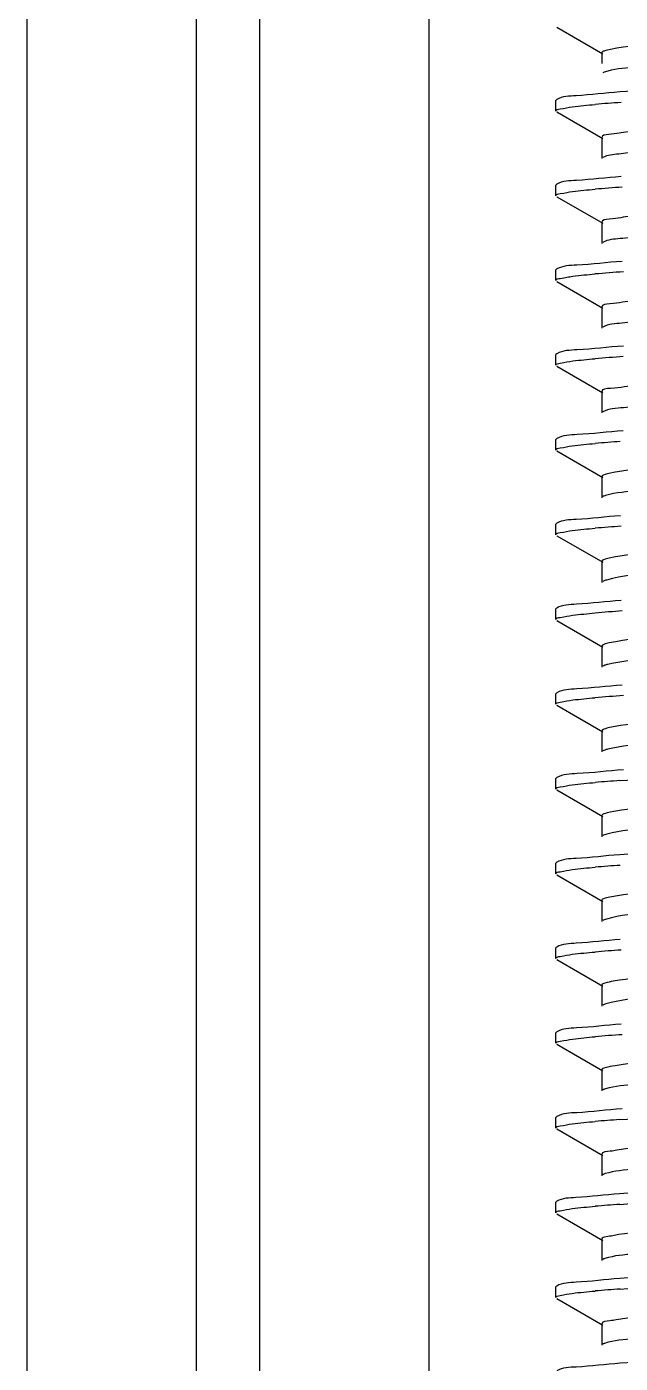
# Model space of a CAD drawing. Extents: x 69728788 to 150676229, y 20333219 to 43663798.
# Drawn here: x 75262098.2 to 75262218.4, y 20706602.3 to 20706872.7 of the extents above; entities that cross this region are included whole.
import ezdxf

# ---------------------------------------------------------------- set-up
doc = ezdxf.new("R2010")
doc.units = 0
doc.header["$LTSCALE"] = 1000
doc.header["$MEASUREMENT"] = 0
doc.layers.get('0').update_dxf_attribs({"linetype": 'CONTINUOUS'})

# ---------------------------------------------------------------- blocks, each defined once
blk = doc.blocks.new('gfhhrryyfd')
at = {"linetype": 'Continuous'}
for p, q in [((3693152.86, -1741005.43), (3693152.86, -1744418.97)), ((3693187.15, -1741005.43), (3693187.15, -1744418.97)), ((3693200.01, -1741005.43), (3693200.01, -1744418.97)), ((3693234.3, -1741005.43), (3693234.3, -1744418.97)), ((3693260.18, -1743305.53), (3693269.48, -1743310.92)), ((3693269.29, -1743310.7), (3693269.29, -1743312.87)), ((3693269.79, -1743314.64), (3693269.48, -1743314.77)), ((3693260.18, -1743320.16), (3693260.01, -1743320.35)), ((3693260.01, -1743322.49), (3693260.01, -1743320.35)), ((3693260.01, -1743322.49), (3693260.01, -1743320.35)), ((3693260.18, -1743322.68), (3693269.48, -1743328.06)), ((3693269.29, -1743327.85), (3693269.29, -1743332.13)), ((3693260.18, -1743337.3), (3693260.01, -1743337.49)), ((3693260.01, -1743339.63), (3693260.01, -1743337.49)), ((3693260.01, -1743339.63), (3693260.01, -1743337.49)), ((3693260.18, -1743339.82), (3693269.48, -1743345.21)), ((3693269.29, -1743344.99), (3693269.29, -1743349.28)), ((3693260.18, -1743354.45), (3693260.01, -1743354.64)), ((3693260.01, -1743356.78), (3693260.01, -1743354.64)), ((3693260.01, -1743356.78), (3693260.01, -1743354.64)), ((3693260.18, -1743356.97), (3693269.48, -1743362.35)), ((3693269.29, -1743362.14), (3693269.29, -1743366.42)), ((3693260.18, -1743371.59), (3693260.01, -1743371.78)), ((3693260.01, -1743373.93), (3693260.01, -1743371.78)), ((3693260.01, -1743373.93), (3693260.01, -1743371.78)), ((3693260.18, -1743374.11), (3693269.48, -1743379.5)), ((3693269.29, -1743379.28), (3693269.29, -1743383.57)), ((3693260.18, -1743388.74), (3693260.01, -1743388.93)), ((3693260.01, -1743391.07), (3693260.01, -1743388.93)), ((3693260.01, -1743391.07), (3693260.01, -1743388.93)), ((3693260.18, -1743391.26), (3693269.48, -1743396.65)), ((3693269.29, -1743396.43), (3693269.29, -1743400.71)), ((3693260.18, -1743405.88), (3693260.01, -1743406.07)), ((3693260.01, -1743408.22), (3693260.01, -1743406.07)), ((3693260.01, -1743408.22), (3693260.01, -1743406.07)), ((3693260.18, -1743408.4), (3693269.48, -1743413.79)), ((3693269.29, -1743413.57), (3693269.29, -1743417.86)), ((3693260.18, -1743423.03), (3693260.01, -1743423.22)), ((3693260.01, -1743425.36), (3693260.01, -1743423.22)), ((3693260.01, -1743425.36), (3693260.01, -1743423.22)), ((3693260.18, -1743425.55), (3693269.48, -1743430.94)), ((3693269.29, -1743430.72), (3693269.29, -1743435.01)), ((3693260.18, -1743440.18), (3693260.01, -1743440.36)), ((3693260.01, -1743442.51), (3693260.01, -1743440.36)), ((3693260.01, -1743442.51), (3693260.01, -1743440.36)), ((3693260.18, -1743442.69), (3693269.48, -1743448.08)), ((3693269.29, -1743447.86), (3693269.29, -1743452.15)), ((3693260.18, -1743457.32), (3693260.01, -1743457.51)), ((3693260.01, -1743459.65), (3693260.01, -1743457.51)), ((3693260.01, -1743459.65), (3693260.01, -1743457.51)), ((3693260.18, -1743459.84), (3693269.48, -1743465.23)), ((3693269.29, -1743465.01), (3693269.29, -1743469.3)), ((3693260.18, -1743474.47), (3693260.01, -1743474.65)), ((3693260.01, -1743476.8), (3693260.01, -1743474.65)), ((3693260.01, -1743476.8), (3693260.01, -1743474.65)), ((3693260.18, -1743476.98), (3693269.48, -1743482.37)), ((3693269.29, -1743482.15), (3693269.29, -1743486.44)), ((3693260.18, -1743491.61), (3693260.01, -1743491.8)), ((3693260.01, -1743493.94), (3693260.01, -1743491.8)), ((3693260.01, -1743493.94), (3693260.01, -1743491.8)), ((3693260.18, -1743494.13), (3693269.48, -1743499.52)), ((3693269.29, -1743499.3), (3693269.29, -1743503.59)), ((3693260.18, -1743508.76), (3693260.01, -1743508.94)), ((3693260.01, -1743511.09), (3693260.01, -1743508.94)), ((3693260.01, -1743511.09), (3693260.01, -1743508.94)), ((3693260.18, -1743511.27), (3693269.48, -1743516.66)), ((3693269.29, -1743516.44), (3693269.29, -1743520.73)), ((3693260.18, -1743525.9), (3693260.01, -1743526.09)), ((3693260.01, -1743528.23), (3693260.01, -1743526.09)), ((3693260.01, -1743528.23), (3693260.01, -1743526.09)), ((3693260.18, -1743528.42), (3693269.48, -1743533.81)), ((3693269.29, -1743533.59), (3693269.29, -1743537.88)), ((3693260.18, -1743543.05), (3693260.01, -1743543.23)), ((3693260.01, -1743545.38), (3693260.01, -1743543.23)), ((3693260.01, -1743545.38), (3693260.01, -1743543.23)), ((3693260.18, -1743545.57), (3693269.48, -1743550.95)), ((3693269.29, -1743550.74), (3693269.29, -1743555.02)), ((3693260.18, -1743560.19), (3693260.01, -1743560.38)), ((3693260.01, -1743562.52), (3693260.01, -1743560.38)), ((3693260.01, -1743562.52), (3693260.01, -1743560.38)), ((3693260.18, -1743562.71), (3693269.48, -1743568.1)), ((3693269.29, -1743567.88), (3693269.29, -1743572.17))]:
    blk.add_line(p, q, dxfattribs=at)
for centre, radius, start, end in [((3693292.98, -1743618.97), 298.86, 93.7926, 94.8061), ((3693293.27, -1743639.69), 302.44, 93.7603, 94.8057), ((3693293.59, -1743660.88), 306.5, 93.7255, 94.8043), ((3693293.53, -1743677.29), 305.76, 93.7318, 94.8044), ((3693292.76, -1743684.81), 296.11, 93.8184, 94.8057), ((3693292.98, -1743704.59), 298.75, 93.7936, 94.8061), ((3693293.26, -1743725.29), 302.31, 93.7615, 94.8057), ((3693293.58, -1743746.47), 306.36, 93.7266, 94.8043), ((3693292.63, -1743751.69), 294.4, 93.8354, 94.8048), ((3693292.76, -1743770.47), 296.04, 93.8191, 94.8056), ((3693292.97, -1743790.22), 298.65, 93.7945, 94.8061), ((3693293.24, -1743810.85), 302.15, 93.7629, 94.8058), ((3693292.57, -1743819.57), 293.7, 93.8435, 94.8035), ((3693292.63, -1743837.38), 294.36, 93.8358, 94.8047), ((3693292.75, -1743856.12), 295.97, 93.8198, 94.8056)]:
    blk.add_arc(centre, radius, start, end, dxfattribs=at)
for points, knots in [([(3693385.29, -1743302.94), (3693378, -1743304.09), (3693358.52, -1743304.88), (3693327.28, -1743306.44), (3693296.6, -1743308.15), (3693277.82, -1743308.76), (3693271.09, -1743310.03)], [0, 0, 0, 0, 0.193342, 0.50965, 0.820575, 1, 1, 1, 1]), ([(3693385.29, -1743307.23), (3693377.53, -1743308.45), (3693356.88, -1743309.22), (3693329.87, -1743310.65), (3693305.14, -1743311.81), (3693289.13, -1743312.57), (3693277.73, -1743313.61), (3693271.66, -1743313.97), (3693269.79, -1743314.64)], [0, 0, 0, 0, 0.203475, 0.533865, 0.701503, 0.845145, 0.948486, 1, 1, 1, 1]), ([(3693271.09, -1743310.03), (3693270.64, -1743310.12), (3693270.12, -1743310.23), (3693269.29, -1743310.51), (3693269.29, -1743310.7)], [0, 0, 0, 0, 0.711587, 1, 1, 1, 1]), ([(3693383.75, -1743313.51), (3693375.6, -1743314.06), (3693338.67, -1743315.83), (3693301.68, -1743316.69), (3693272.94, -1743318.64)], [0, 0, 0, 0, 0.220809, 1, 1, 1, 1]), ([(3693272.94, -1743318.64), (3693269.98, -1743318.84), (3693265.84, -1743319.42), (3693261.33, -1743319.5), (3693260.18, -1743320.16)], [0, 0, 0, 0, 0.690276, 1, 1, 1, 1]), ([(3693260.01, -1743322.49), (3693260.01, -1743322.18), (3693261.66, -1743321.97), (3693262.5, -1743321.75), (3693263.33, -1743321.64)], [0, 0, 0, 0, 0.271439, 1, 1, 1, 1]), ([(3693274.65, -1743326.68), (3693273.31, -1743326.83), (3693272.03, -1743327.22), (3693269.29, -1743327.36), (3693269.29, -1743327.85)], [0, 0, 0, 0, 0.732536, 1, 1, 1, 1]), ([(3693274.65, -1743330.96), (3693274.01, -1743331.04), (3693272.29, -1743331.3), (3693270.44, -1743331.36), (3693269.48, -1743331.92)], [0, 0, 0, 0, 0.371201, 1, 1, 1, 1]), ([(3693273.22, -1743335.77), (3693270.2, -1743335.97), (3693265.97, -1743336.56), (3693261.35, -1743336.63), (3693260.18, -1743337.3)], [0, 0, 0, 0, 0.690689, 1, 1, 1, 1]), ([(3693260.01, -1743339.63), (3693260.01, -1743339.32), (3693261.69, -1743339.12), (3693262.53, -1743338.89), (3693263.38, -1743338.78)], [0, 0, 0, 0, 0.271222, 1, 1, 1, 1]), ([(3693275.16, -1743343.77), (3693273.69, -1743343.92), (3693272.3, -1743344.36), (3693269.29, -1743344.46), (3693269.3, -1743344.99)], [0, 0, 0, 0, 0.7335, 1, 1, 1, 1]), ([(3693275.16, -1743348.06), (3693274.45, -1743348.13), (3693272.57, -1743348.41), (3693270.52, -1743348.46), (3693269.48, -1743349.06)], [0, 0, 0, 0, 0.373307, 1, 1, 1, 1]), ([(3693273.43, -1743352.9), (3693270.36, -1743353.11), (3693266.06, -1743353.7), (3693261.37, -1743353.76), (3693260.18, -1743354.45)], [0, 0, 0, 0, 0.690984, 1, 1, 1, 1]), ([(3693260.01, -1743356.78), (3693260.01, -1743356.46), (3693261.72, -1743356.26), (3693262.58, -1743356.02), (3693263.44, -1743355.91)], [0, 0, 0, 0, 0.270951, 1, 1, 1, 1]), ([(3693275.69, -1743360.86), (3693274.09, -1743361.02), (3693272.58, -1743361.5), (3693269.29, -1743361.56), (3693269.3, -1743362.14)], [0, 0, 0, 0, 0.734301, 1, 1, 1, 1]), ([(3693275.69, -1743365.15), (3693274.9, -1743365.23), (3693272.85, -1743365.52), (3693270.62, -1743365.55), (3693269.48, -1743366.21)], [0, 0, 0, 0, 0.375224, 1, 1, 1, 1]), ([(3693273.67, -1743370.03), (3693270.55, -1743370.24), (3693266.17, -1743370.84), (3693261.39, -1743370.9), (3693260.18, -1743371.59)], [0, 0, 0, 0, 0.691296, 1, 1, 1, 1]), ([(3693260.01, -1743373.93), (3693260.01, -1743373.6), (3693261.72, -1743373.4), (3693262.57, -1743373.17), (3693263.43, -1743373.06)], [0, 0, 0, 0, 0.270992, 1, 1, 1, 1]), ([(3693276.24, -1743377.95), (3693274.5, -1743378.12), (3693272.88, -1743378.65), (3693269.29, -1743378.66), (3693269.3, -1743379.28)], [0, 0, 0, 0, 0.734958, 1, 1, 1, 1]), ([(3693276.24, -1743382.24), (3693275.38, -1743382.32), (3693273.15, -1743382.64), (3693270.71, -1743382.64), (3693269.48, -1743383.35)], [0, 0, 0, 0, 0.376966, 1, 1, 1, 1]), ([(3693273.63, -1743387.18), (3693270.51, -1743387.39), (3693266.15, -1743387.99), (3693261.39, -1743388.04), (3693260.18, -1743388.74)], [0, 0, 0, 0, 0.69124, 1, 1, 1, 1]), ([(3693260.01, -1743391.07), (3693260.01, -1743390.76), (3693261.65, -1743390.55), (3693262.48, -1743390.33), (3693263.3, -1743390.22)], [0, 0, 0, 0, 0.27158, 1, 1, 1, 1]), ([(3693386.75, -1743388.39), (3693380.14, -1743389.95), (3693360.76, -1743390.22), (3693329.21, -1743392.15), (3693297.33, -1743393.92), (3693277.64, -1743394.38), (3693270.74, -1743395.83)], [0, 0, 0, 0, 0.175128, 0.495203, 0.817983, 1, 1, 1, 1]), ([(3693386.39, -1743392.76), (3693379.3, -1743394.21), (3693359.22, -1743394.65), (3693327, -1743396.68), (3693297.55, -1743397.7), (3693278.75, -1743399.2), (3693272.21, -1743399.66), (3693270.06, -1743400.28)], [0, 0, 0, 0, 0.186078, 0.513276, 0.832943, 0.94246, 1, 1, 1, 1]), ([(3693270.74, -1743395.83), (3693270.37, -1743395.9), (3693269.94, -1743396), (3693269.3, -1743396.27), (3693269.3, -1743396.43)], [0, 0, 0, 0, 0.704943, 1, 1, 1, 1]), ([(3693270.06, -1743400.28), (3693269.95, -1743400.31), (3693269.75, -1743400.37), (3693269.56, -1743400.45), (3693269.48, -1743400.5)], [0, 0, 0, 0, 0.573549, 1, 1, 1, 1]), ([(3693273.05, -1743404.36), (3693270.07, -1743404.56), (3693265.89, -1743405.14), (3693261.34, -1743405.22), (3693260.18, -1743405.88)], [0, 0, 0, 0, 0.690447, 1, 1, 1, 1]), ([(3693386.97, -1743405.48), (3693384.72, -1743406.07), (3693378.06, -1743406.57), (3693359.12, -1743408.02), (3693329.72, -1743409.07), (3693297.68, -1743411.08), (3693277.77, -1743411.51), (3693270.77, -1743412.96)], [0, 0, 0, 0, 0.059799, 0.170734, 0.490641, 0.815855, 1, 1, 1, 1]), ([(3693260.01, -1743408.22), (3693260.01, -1743407.9), (3693261.66, -1743407.7), (3693262.5, -1743407.47), (3693263.33, -1743407.36)], [0, 0, 0, 0, 0.271445, 1, 1, 1, 1]), ([(3693386.43, -1743409.89), (3693379.45, -1743411.35), (3693359.59, -1743411.81), (3693327.53, -1743413.56), (3693296.02, -1743415.6), (3693276.71, -1743415.72), (3693270.26, -1743417.37)], [0, 0, 0, 0, 0.183701, 0.508444, 0.82842, 1, 1, 1, 1]), ([(3693270.77, -1743412.96), (3693270.39, -1743413.04), (3693269.95, -1743413.14), (3693269.3, -1743413.41), (3693269.3, -1743413.57)], [0, 0, 0, 0, 0.705397, 1, 1, 1, 1]), ([(3693270.26, -1743417.37), (3693270.11, -1743417.41), (3693269.84, -1743417.48), (3693269.58, -1743417.59), (3693269.48, -1743417.64)], [0, 0, 0, 0, 0.586059, 1, 1, 1, 1]), ([(3693273.21, -1743421.5), (3693270.19, -1743421.7), (3693265.96, -1743422.29), (3693261.35, -1743422.36), (3693260.18, -1743423.03)], [0, 0, 0, 0, 0.69068, 1, 1, 1, 1]), ([(3693387.17, -1743422.57), (3693385.04, -1743423.2), (3693378.53, -1743423.65), (3693359.78, -1743425.16), (3693330.31, -1743426.18), (3693298.05, -1743428.2), (3693277.92, -1743428.65), (3693270.81, -1743430.1)], [0, 0, 0, 0, 0.056967, 0.166117, 0.485703, 0.813401, 1, 1, 1, 1]), ([(3693260.01, -1743425.36), (3693260.01, -1743425.04), (3693261.69, -1743424.84), (3693262.53, -1743424.61), (3693263.37, -1743424.5)], [0, 0, 0, 0, 0.271231, 1, 1, 1, 1]), ([(3693386.46, -1743427.03), (3693379.57, -1743428.48), (3693353.3, -1743429.14), (3693319.09, -1743430.99), (3693287.5, -1743432.94), (3693274.79, -1743433.46), (3693270.49, -1743434.46)], [0, 0, 0, 0, 0.181624, 0.673933, 0.885992, 1, 1, 1, 1]), ([(3693270.81, -1743430.1), (3693270.43, -1743430.18), (3693269.98, -1743430.28), (3693269.3, -1743430.56), (3693269.3, -1743430.72)], [0, 0, 0, 0, 0.706204, 1, 1, 1, 1]), ([(3693270.49, -1743434.46), (3693270.28, -1743434.5), (3693269.94, -1743434.59), (3693269.61, -1743434.72), (3693269.48, -1743434.79)], [0, 0, 0, 0, 0.596978, 1, 1, 1, 1]), ([(3693273.42, -1743438.63), (3693270.36, -1743438.83), (3693266.06, -1743439.43), (3693261.37, -1743439.49), (3693260.18, -1743440.18)], [0, 0, 0, 0, 0.690974, 1, 1, 1, 1]), ([(3693260.01, -1743442.51), (3693260.01, -1743442.18), (3693261.72, -1743441.99), (3693262.58, -1743441.75), (3693263.43, -1743441.64)], [0, 0, 0, 0, 0.27096, 1, 1, 1, 1]), ([(3693381.06, -1743440.61), (3693372.72, -1743441.44), (3693352.72, -1743442.46), (3693321.97, -1743443.79), (3693293.67, -1743445.47), (3693276.8, -1743446.05), (3693270.88, -1743447.23)], [0, 0, 0, 0, 0.227856, 0.543944, 0.835881, 1, 1, 1, 1]), ([(3693381.06, -1743444.9), (3693372.59, -1743445.74), (3693352.3, -1743446.78), (3693321.21, -1743448.07), (3693292.94, -1743449.89), (3693276.19, -1743450.29), (3693270.49, -1743451.6)], [0, 0, 0, 0, 0.230632, 0.550008, 0.84183, 1, 1, 1, 1]), ([(3693270.88, -1743447.23), (3693270.48, -1743447.31), (3693270.01, -1743447.42), (3693269.3, -1743447.7), (3693269.3, -1743447.86)], [0, 0, 0, 0, 0.707279, 1, 1, 1, 1]), ([(3693270.49, -1743451.6), (3693270.29, -1743451.65), (3693269.94, -1743451.74), (3693269.61, -1743451.86), (3693269.48, -1743451.93)], [0, 0, 0, 0, 0.596953, 1, 1, 1, 1]), ([(3693272.94, -1743457.95), (3693281.06, -1743457.4), (3693318.16, -1743455.61), (3693355.31, -1743454.75), (3693384.24, -1743452.78)], [0, 0, 0, 0, 0.219156, 1, 1, 1, 1]), ([(3693273.66, -1743455.76), (3693270.54, -1743455.96), (3693266.17, -1743456.57), (3693261.39, -1743456.62), (3693260.18, -1743457.32)], [0, 0, 0, 0, 0.691286, 1, 1, 1, 1]), ([(3693381.61, -1743457.7), (3693373.39, -1743458.55), (3693353.5, -1743459.56), (3693322.76, -1743460.91), (3693294.18, -1743462.57), (3693277.08, -1743463.18), (3693271.01, -1743464.35)], [0, 0, 0, 0, 0.223654, 0.53891, 0.832763, 1, 1, 1, 1]), ([(3693260.01, -1743459.65), (3693260.01, -1743459.34), (3693261.65, -1743459.13), (3693262.47, -1743458.91), (3693263.3, -1743458.8)], [0, 0, 0, 0, 0.271632, 1, 1, 1, 1]), ([(3693381.61, -1743461.99), (3693373.16, -1743462.86), (3693352.75, -1743463.9), (3693321.4, -1743465.19), (3693292.9, -1743467.09), (3693275.99, -1743467.39), (3693270.34, -1743468.78)], [0, 0, 0, 0, 0.228548, 0.5497, 0.843389, 1, 1, 1, 1]), ([(3693271.01, -1743464.35), (3693270.58, -1743464.43), (3693270.08, -1743464.55), (3693269.3, -1743464.83), (3693269.3, -1743465.01)], [0, 0, 0, 0, 0.709708, 1, 1, 1, 1]), ([(3693384.24, -1743467.78), (3693376.12, -1743468.34), (3693339.02, -1743470.12), (3693301.87, -1743470.98), (3693272.94, -1743472.95)], [0, 0, 0, 0, 0.219182, 1, 1, 1, 1]), ([(3693270.34, -1743468.78), (3693270.17, -1743468.83), (3693269.87, -1743468.91), (3693269.59, -1743469.02), (3693269.48, -1743469.08)], [0, 0, 0, 0, 0.589537, 1, 1, 1, 1]), ([(3693272.94, -1743472.95), (3693269.98, -1743473.15), (3693265.84, -1743473.73), (3693261.33, -1743473.8), (3693260.18, -1743474.47)], [0, 0, 0, 0, 0.690282, 1, 1, 1, 1]), ([(3693260.01, -1743476.8), (3693260.01, -1743476.49), (3693261.65, -1743476.28), (3693262.48, -1743476.06), (3693263.3, -1743475.95)], [0, 0, 0, 0, 0.271583, 1, 1, 1, 1]), ([(3693382.13, -1743474.79), (3693374.09, -1743475.66), (3693354.42, -1743476.65), (3693323.81, -1743478.02), (3693294.97, -1743479.64), (3693277.59, -1743480.32), (3693271.31, -1743481.44)], [0, 0, 0, 0, 0.218541, 0.53186, 0.827656, 1, 1, 1, 1]), ([(3693382.13, -1743479.08), (3693373.72, -1743479.98), (3693353.22, -1743481.02), (3693321.64, -1743482.3), (3693292.91, -1743484.3), (3693275.84, -1743484.48), (3693270.22, -1743485.96)], [0, 0, 0, 0, 0.226203, 0.548928, 0.844544, 1, 1, 1, 1]), ([(3693271.31, -1743481.44), (3693270.8, -1743481.53), (3693270.23, -1743481.66), (3693269.3, -1743481.95), (3693269.29, -1743482.15)], [0, 0, 0, 0, 0.71423, 1, 1, 1, 1]), ([(3693270.22, -1743485.96), (3693270.07, -1743486), (3693269.82, -1743486.07), (3693269.58, -1743486.17), (3693269.48, -1743486.22)], [0, 0, 0, 0, 0.582774, 1, 1, 1, 1]), ([(3693273.04, -1743490.09), (3693270.06, -1743490.29), (3693265.89, -1743490.87), (3693261.34, -1743490.94), (3693260.18, -1743491.61)], [0, 0, 0, 0, 0.69044, 1, 1, 1, 1]), ([(3693260.01, -1743493.94), (3693260.01, -1743493.63), (3693261.66, -1743493.42), (3693262.5, -1743493.2), (3693263.33, -1743493.09)], [0, 0, 0, 0, 0.27145, 1, 1, 1, 1]), ([(3693382.63, -1743491.89), (3693374.77, -1743492.76), (3693355.32, -1743493.75), (3693324.86, -1743495.14), (3693295.77, -1743496.71), (3693278.12, -1743497.46), (3693271.63, -1743498.53)], [0, 0, 0, 0, 0.213445, 0.524835, 0.822565, 1, 1, 1, 1]), ([(3693382.63, -1743496.17), (3693374.28, -1743497.1), (3693353.71, -1743498.13), (3693321.92, -1743499.41), (3693292.96, -1743501.5), (3693275.72, -1743501.58), (3693270.12, -1743503.13)], [0, 0, 0, 0, 0.223629, 0.547758, 0.845359, 1, 1, 1, 1]), ([(3693271.63, -1743498.53), (3693271.04, -1743498.63), (3693270.4, -1743498.78), (3693269.3, -1743499.07), (3693269.29, -1743499.3)], [0, 0, 0, 0, 0.717972, 1, 1, 1, 1]), ([(3693270.12, -1743503.13), (3693269.99, -1743503.17), (3693269.78, -1743503.23), (3693269.57, -1743503.32), (3693269.48, -1743503.37)], [0, 0, 0, 0, 0.576628, 1, 1, 1, 1]), ([(3693273.2, -1743507.22), (3693270.19, -1743507.43), (3693265.96, -1743508.01), (3693261.35, -1743508.08), (3693260.18, -1743508.76)], [0, 0, 0, 0, 0.690671, 1, 1, 1, 1]), ([(3693383.11, -1743508.98), (3693375.43, -1743509.87), (3693356.22, -1743510.84), (3693325.91, -1743512.25), (3693296.59, -1743513.79), (3693278.67, -1743514.58), (3693271.97, -1743515.62)], [0, 0, 0, 0, 0.208365, 0.51783, 0.817489, 1, 1, 1, 1]), ([(3693260.01, -1743511.09), (3693260.01, -1743510.77), (3693261.69, -1743510.57), (3693262.53, -1743510.34), (3693263.37, -1743510.23)], [0, 0, 0, 0, 0.271241, 1, 1, 1, 1]), ([(3693383.11, -1743513.26), (3693374.83, -1743514.23), (3693354.19, -1743515.19), (3693322.31, -1743516.8), (3693294.87, -1743517.89), (3693277.83, -1743519.28), (3693271.97, -1743519.73), (3693270.04, -1743520.3)], [0, 0, 0, 0, 0.220836, 0.546198, 0.845814, 0.946671, 1, 1, 1, 1]), ([(3693271.97, -1743515.62), (3693271.3, -1743515.73), (3693270.58, -1743515.9), (3693269.3, -1743516.18), (3693269.29, -1743516.44)], [0, 0, 0, 0, 0.721099, 1, 1, 1, 1]), ([(3693270.04, -1743520.3), (3693269.93, -1743520.33), (3693269.74, -1743520.39), (3693269.56, -1743520.47), (3693269.48, -1743520.51)], [0, 0, 0, 0, 0.571059, 1, 1, 1, 1]), ([(3693272.88, -1743526.53), (3693281.01, -1743525.98), (3693318.15, -1743524.19), (3693355.34, -1743523.33), (3693384.31, -1743521.36)], [0, 0, 0, 0, 0.219066, 1, 1, 1, 1]), ([(3693273.42, -1743524.35), (3693270.35, -1743524.56), (3693266.05, -1743525.15), (3693261.37, -1743525.22), (3693260.18, -1743525.9)], [0, 0, 0, 0, 0.690961, 1, 1, 1, 1]), ([(3693260.01, -1743528.23), (3693260.01, -1743527.92), (3693261.65, -1743527.72), (3693262.48, -1743527.49), (3693263.3, -1743527.38)], [0, 0, 0, 0, 0.271599, 1, 1, 1, 1]), ([(3693383.57, -1743526.07), (3693376.08, -1743526.99), (3693351.19, -1743528.17), (3693314.16, -1743530.28), (3693284.48, -1743530.95), (3693272.34, -1743532.71)], [0, 0, 0, 0, 0.2033, 0.669699, 1, 1, 1, 1]), ([(3693383.57, -1743530.35), (3693375.36, -1743531.36), (3693354.7, -1743532.3), (3693322.66, -1743533.94), (3693294.95, -1743535.01), (3693277.77, -1743536.44), (3693271.89, -1743536.88), (3693269.97, -1743537.46)], [0, 0, 0, 0, 0.21788, 0.544381, 0.846087, 0.947243, 1, 1, 1, 1]), ([(3693272.34, -1743532.71), (3693271.89, -1743532.78), (3693271.03, -1743533.02), (3693269.3, -1743532.98), (3693269.29, -1743533.59)], [0, 0, 0, 0, 0.421563, 1, 1, 1, 1]), ([(3693269.97, -1743537.46), (3693269.88, -1743537.49), (3693269.71, -1743537.55), (3693269.55, -1743537.62), (3693269.48, -1743537.66)], [0, 0, 0, 0, 0.566019, 1, 1, 1, 1]), ([(3693384.31, -1743536.36), (3693376.18, -1743536.91), (3693339.04, -1743538.7), (3693301.85, -1743539.56), (3693272.88, -1743541.54)], [0, 0, 0, 0, 0.219044, 1, 1, 1, 1]), ([(3693272.93, -1743543.68), (3693281.05, -1743543.12), (3693318.16, -1743541.33), (3693355.31, -1743540.48), (3693384.24, -1743538.51)], [0, 0, 0, 0, 0.21915, 1, 1, 1, 1]), ([(3693272.88, -1743541.54), (3693269.94, -1743541.74), (3693265.82, -1743542.31), (3693261.32, -1743542.39), (3693260.18, -1743543.05)], [0, 0, 0, 0, 0.690198, 1, 1, 1, 1]), ([(3693384.01, -1743543.16), (3693376.7, -1743544.1), (3693352.05, -1743545.27), (3693315, -1743547.35), (3693285.13, -1743548.1), (3693272.73, -1743549.8)], [0, 0, 0, 0, 0.198237, 0.663206, 1, 1, 1, 1]), ([(3693260.01, -1743545.38), (3693260.01, -1743545.07), (3693261.65, -1743544.86), (3693262.47, -1743544.64), (3693263.3, -1743544.53)], [0, 0, 0, 0, 0.271633, 1, 1, 1, 1]), ([(3693272.73, -1743549.8), (3693271.86, -1743549.92), (3693270.99, -1743550.15), (3693269.29, -1743550.41), (3693269.29, -1743550.74)], [0, 0, 0, 0, 0.725984, 1, 1, 1, 1]), ([(3693384.01, -1743547.44), (3693375.89, -1743548.49), (3693355.2, -1743549.4), (3693323.03, -1743551.08), (3693295.05, -1743552.14), (3693277.74, -1743553.6), (3693271.82, -1743554.02), (3693269.92, -1743554.63)], [0, 0, 0, 0, 0.214764, 0.542299, 0.846146, 0.94769, 1, 1, 1, 1]), ([(3693269.92, -1743554.63), (3693269.83, -1743554.65), (3693269.68, -1743554.7), (3693269.54, -1743554.77), (3693269.48, -1743554.8)], [0, 0, 0, 0, 0.561464, 1, 1, 1, 1]), ([(3693384.24, -1743553.51), (3693376.12, -1743554.06), (3693339.02, -1743555.85), (3693301.87, -1743556.71), (3693272.93, -1743558.68)], [0, 0, 0, 0, 0.21918, 1, 1, 1, 1]), ([(3693273.04, -1743560.81), (3693281.16, -1743560.26), (3693318.22, -1743558.48), (3693355.32, -1743557.62), (3693384.21, -1743555.66)], [0, 0, 0, 0, 0.21945, 1, 1, 1, 1]), ([(3693272.93, -1743558.68), (3693269.98, -1743558.88), (3693265.84, -1743559.45), (3693261.33, -1743559.53), (3693260.18, -1743560.19)], [0, 0, 0, 0, 0.690278, 1, 1, 1, 1]), ([(3693384.42, -1743560.25), (3693377.12, -1743561.24), (3693352.13, -1743562.37), (3693314.78, -1743564.59), (3693284.57, -1743565.18), (3693272.2, -1743567.02)], [0, 0, 0, 0, 0.196711, 0.666198, 1, 1, 1, 1]), ([(3693260.01, -1743562.52), (3693260.01, -1743562.21), (3693261.65, -1743562.01), (3693262.48, -1743561.78), (3693263.3, -1743561.67)], [0, 0, 0, 0, 0.271586, 1, 1, 1, 1]), ([(3693384.42, -1743564.53), (3693376.4, -1743565.63), (3693355.71, -1743566.5), (3693323.42, -1743568.22), (3693295.18, -1743569.26), (3693277.72, -1743570.76), (3693271.76, -1743571.16), (3693269.87, -1743571.79)], [0, 0, 0, 0, 0.2115, 0.539982, 0.846021, 0.948031, 1, 1, 1, 1]), ([(3693272.2, -1743567.02), (3693271.78, -1743567.09), (3693270.95, -1743567.32), (3693269.29, -1743567.29), (3693269.29, -1743567.88)], [0, 0, 0, 0, 0.420896, 1, 1, 1, 1]), ([(3693384.21, -1743570.66), (3693376.1, -1743571.21), (3693339.04, -1743572.99), (3693301.94, -1743573.85), (3693273.04, -1743575.82)], [0, 0, 0, 0, 0.219141, 1, 1, 1, 1]), ([(3693269.87, -1743571.79), (3693269.8, -1743571.81), (3693269.66, -1743571.86), (3693269.54, -1743571.92), (3693269.48, -1743571.95)], [0, 0, 0, 0, 0.557348, 1, 1, 1, 1]), ([(3693273.04, -1743575.82), (3693270.06, -1743576.02), (3693265.89, -1743576.6), (3693261.34, -1743576.67), (3693260.18, -1743577.34)], [0, 0, 0, 0, 0.690434, 1, 1, 1, 1])]:
    blk.add_open_spline(points, degree=3, knots=knots, dxfattribs=at)
for points in [[(3693263.33, -1743321.64), (3693264.86, -1743321.44), (3693266.4, -1743321.3), (3693267.94, -1743321.16)], [(3693263.38, -1743338.78), (3693264.89, -1743338.58), (3693266.41, -1743338.44), (3693267.93, -1743338.31)], [(3693263.44, -1743355.91), (3693264.93, -1743355.72), (3693266.42, -1743355.58), (3693267.92, -1743355.46)], [(3693263.43, -1743373.06), (3693264.92, -1743372.87), (3693266.42, -1743372.73), (3693267.92, -1743372.6)], [(3693263.3, -1743390.22), (3693264.85, -1743390.02), (3693266.4, -1743389.88), (3693267.96, -1743389.74)], [(3693263.33, -1743407.36), (3693264.86, -1743407.16), (3693266.4, -1743407.02), (3693267.94, -1743406.89)], [(3693263.37, -1743424.5), (3693264.89, -1743424.31), (3693266.41, -1743424.17), (3693267.93, -1743424.04)], [(3693263.43, -1743441.64), (3693264.92, -1743441.45), (3693266.42, -1743441.31), (3693267.92, -1743441.18)], [(3693263.3, -1743458.8), (3693264.85, -1743458.6), (3693266.41, -1743458.46), (3693267.97, -1743458.32)], [(3693263.3, -1743475.95), (3693264.85, -1743475.75), (3693266.4, -1743475.6), (3693267.96, -1743475.47)], [(3693263.33, -1743493.09), (3693264.86, -1743492.89), (3693266.4, -1743492.75), (3693267.95, -1743492.62)], [(3693263.37, -1743510.23), (3693264.89, -1743510.03), (3693266.41, -1743509.89), (3693267.93, -1743509.76)], [(3693263.3, -1743527.38), (3693264.86, -1743527.18), (3693266.42, -1743527.04), (3693267.98, -1743526.9)], [(3693263.3, -1743544.53), (3693264.85, -1743544.33), (3693266.41, -1743544.18), (3693267.97, -1743544.05)], [(3693263.3, -1743561.67), (3693264.85, -1743561.47), (3693266.4, -1743561.33), (3693267.96, -1743561.2)]]:
    blk.add_open_spline(points, degree=3, dxfattribs=at)

msp = doc.modelspace()

# ---------------------------------------------------------------- block references
at = {"lineweight": -3, "xscale": 0.9999959468841553, "yscale": 0.9999959506094456, "zscale": 0.9999959495959999}
msp.add_blockref('gfhhrryyfd', (71568960.34, 22450171.07), dxfattribs=at)

doc.saveas('drawing.dxf')
